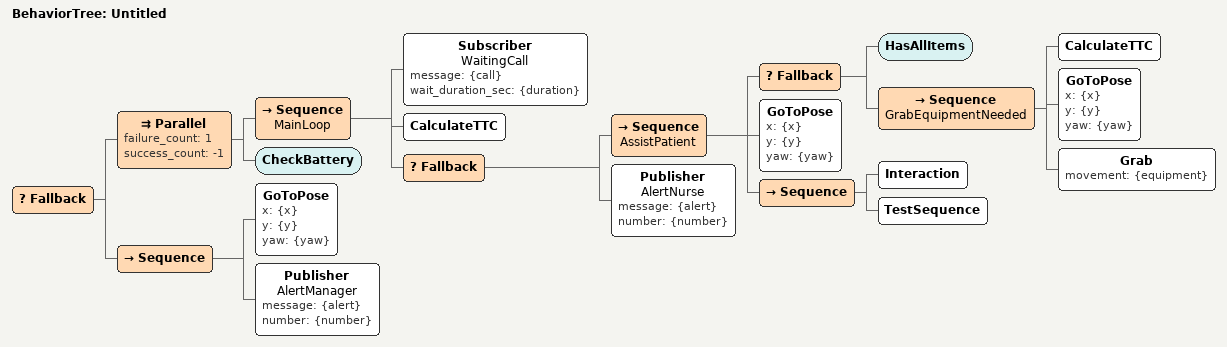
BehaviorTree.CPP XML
<?xml version="1.0" encoding="UTF-8"?>
<root BTCPP_format="4">
  <BehaviorTree ID="Untitled">
    <Fallback>
      <Parallel failure_count="1"
                success_count="-1">
        <Sequence name="MainLoop">
          <Subscriber name="WaitingCall"
                      message="{call}"
                      wait_duration_sec="{duration}"/>
          <CalculateTTC/>
          <Fallback>
            <Sequence name="AssistPatient">
              <Fallback>
                <HasAllItems/>
                <Sequence name="GrabEquipmentNeeded">
                  <CalculateTTC/>
                  <GoToPose x="{x}"
                            y="{y}"
                            yaw="{yaw}"/>
                  <Grab movement="{equipment}"/>
                </Sequence>
              </Fallback>
              <GoToPose x="{x}"
                        y="{y}"
                        yaw="{yaw}"/>
              <Sequence>
                <Interaction/>
                <TestSequence/>
              </Sequence>
            </Sequence>
            <Publisher name="AlertNurse"
                       message="{alert}"
                       number="{number}"/>
          </Fallback>
        </Sequence>
        <CheckBattery/>
      </Parallel>
      <Sequence>
        <GoToPose x="{x}"
                  y="{y}"
                  yaw="{yaw}"/>
        <Publisher name="AlertManager"
                   message="{alert}"
                   number="{number}"/>
      </Sequence>
    </Fallback>
  </BehaviorTree>

</root>
